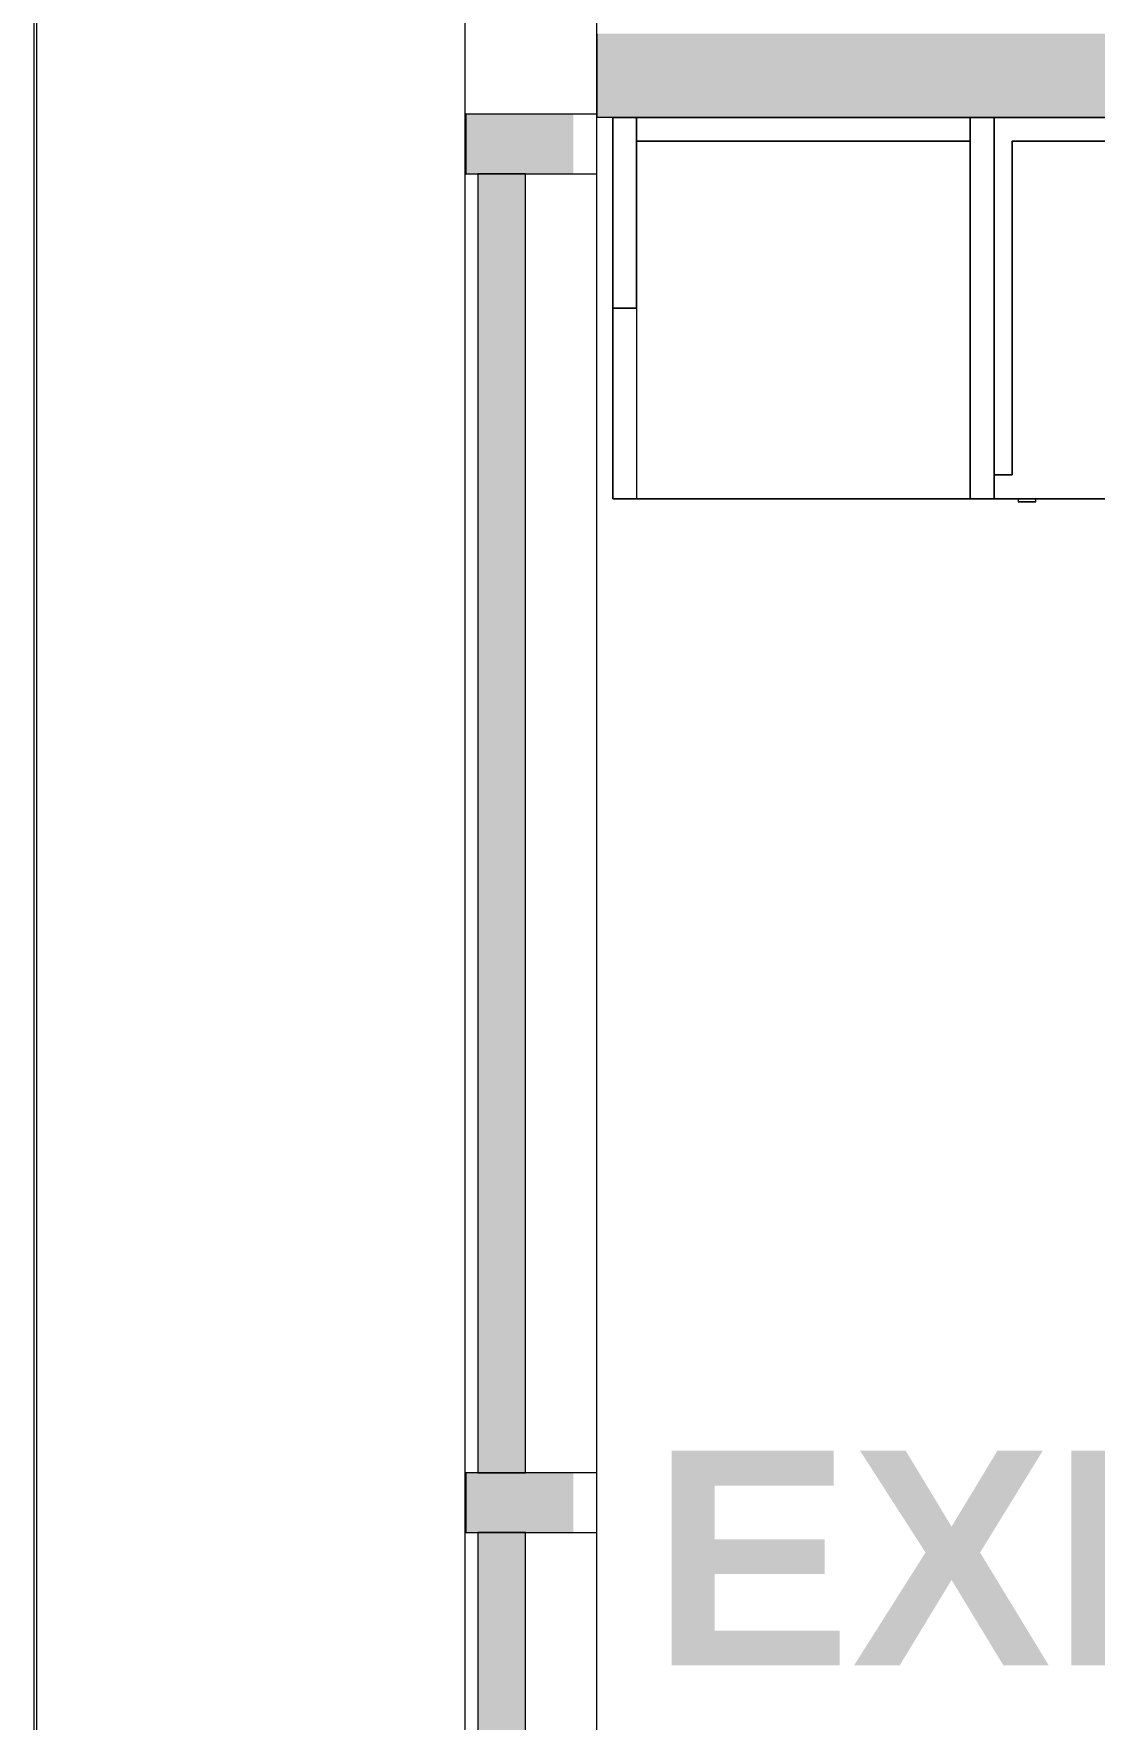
# Model space of a CAD drawing. Header units: inches. Extents: x 385 to 2249, y -1773 to -36.
# Drawn here: x 392.3 to 436.8, y -764 to -693.3 of the extents above; entities that cross this region are included whole.
import ezdxf

# ---------------------------------------------------------------- set-up
doc = ezdxf.new("R2010")
doc.units = ezdxf.units.IN
doc.header["$MEASUREMENT"] = 0
for name, color, linetype, lineweight in [('A-AREA-IDEN', 2, 'Continuous', 9), ('A-DETL', 90, 'Continuous', 9), ('A-DETL-THIN', 151, 'Continuous', 9), ('A-GLAZ-CURT', 52, 'Continuous', 13), ('A-GLAZ-CWMG', 51, 'Continuous', 13), ('A-WALL', 113, 'Continuous', 13), ('A-WALL-PATT', 111, 'Continuous', 13), ('I-FURN', 30, 'Continuous', 9), ('I-FURN-PNLS', 30, 'Continuous', 9), ('I-WALL', 2, 'Continuous', 13)]:
    doc.layers.add(name, color=color, linetype=linetype, lineweight=lineweight)
doc.styles.add('Swis721 Lt BT_B', font='', dxfattribs={"height": 9})
doc.styles.get('Swis721 Lt BT_B').set_extended_font_data('Swis721 Lt BT', bold=True)

# ---------------------------------------------------------------- blocks, each defined once
blk = doc.blocks.new('System Panel - Glazed 2-5453546-Level 7 POWER _ SIGNAL')
at = {"layer": 'A-GLAZ-CURT', "lineweight": 9}
blk.add_hatch(color=7, dxfattribs=at).paths.add_polyline_path([(-27.25, 2.25), (-27.25, 0.25), (27.25, 0.25), (27.25, 2.25), (7.924, 2.25)], flags=0)
at = {"layer": 'A-GLAZ-CURT', "color": 8, "lineweight": 20}
for p, q in [((27.25, 2.25), (-27.25, 2.25)), ((-27.25, 2.25), (-27.25, 0.25)), ((27.25, 0.25), (27.25, 2.25)), ((-27.25, 0.25), (27.25, 0.25))]:
    blk.add_line(p, q, dxfattribs=at)
blk = doc.blocks.new('Rectangular Mullion - 2_5_ x 5_ rectangular-5019623-Level 7 POWER _ SIGNAL')
at = {"layer": 'A-GLAZ-CWMG', "lineweight": 9}
blk.add_hatch(color=7, dxfattribs=at).paths.add_polyline_path([(0, 1.761), (0, -2.75), (-2.5, -2.75), (-2.5, 1.757), (-1.228, 1.759)], flags=0)
at = {"layer": 'A-GLAZ-CWMG', "color": 8, "lineweight": 20}
for p, q in [((-2.5, 2.75), (0, 2.75)), ((-2.5, -2.75), (-2.5, 2.75)), ((0, 2.75), (0, -2.75)), ((0, -2.75), (-2.5, -2.75))]:
    blk.add_line(p, q, dxfattribs=at)
blk = doc.blocks.new('System Panel - Glazed 2-5026264-Level 7 POWER _ SIGNAL')
at = {"layer": 'A-GLAZ-CURT', "lineweight": 9}
blk.add_hatch(color=7, dxfattribs=at).paths.add_polyline_path([(28.75, 0.25), (28.75, 2.25), (-28.75, 2.25), (-28.75, 0.25), (22.845, 0.25)], flags=0)
at = {"layer": 'A-GLAZ-CURT', "color": 8, "lineweight": 20}
for p, q in [((28.75, 2.25), (-28.75, 2.25)), ((-28.75, 2.25), (-28.75, 0.25)), ((28.75, 0.25), (28.75, 2.25)), ((-28.75, 0.25), (28.75, 0.25))]:
    blk.add_line(p, q, dxfattribs=at)
blk = doc.blocks.new('Walls 63 - Walls 3-5097518-Level 7 POWER _ SIGNAL')
at = {"layer": 'A-WALL', "lineweight": 9}
for p, q in [((40.357, -1605.912), (40.357, -2559.916)), ((58.337, -2559.916), (58.337, -2085.83))]:
    blk.add_line(p, q, dxfattribs=at)
blk = doc.blocks.new('Zira Wksta 11 - Type 2-5323181-Level 7 POWER _ SIGNAL')
at = {"layer": 'I-FURN-PNLS'}
for p, q in [((0, 88), (-16, 88)), ((-16, 88), (-16, 72)), ((-16, 72), (-16, 88)), ((-16, 88), (0, 88)), ((-16, 87), (-16, 88)), ((-16, 88), (-16, 87)), ((-8, 88), (-16, 88)), ((-8, 88), (-16, 88)), ((0, 88), (-16, 88)), ((-16, 88), (-16, 72)), ((-16, 72), (-16, 88)), ((-16, 88), (0, 88)), ((-8, 88), (0, 88)), ((0, 88), (-8, 88)), ((-8, 87), (-8, 88)), ((-8, 88), (-8, 87)), ((0, 88), (-8, 88)), ((0, 88), (-8, 88)), ((0, 72), (0, 88)), ((0, 88), (0, 72)), ((0, 88), (0, 87)), ((0, 88), (0, 87)), ((0, 72), (0, 88)), ((0, 88), (0, 72)), ((0, 72), (0, 88)), ((0, 88), (0, 72)), ((-16, 73), (-16, 87)), ((-16, 87), (-16, 73)), ((-8, 87), (-16, 87)), ((-8, 87), (-16, 87)), ((-16, 72), (-16, 87)), ((-16, 87), (-16, 72)), ((-1, 87), (-8, 87)), ((-1, 87), (-8, 87)), ((-8, 87), (0, 87)), ((0, 87), (-8, 87)), ((-1, 73), (-1, 87)), ((-1, 87), (-1, 73)), ((0, 87), (-1, 87)), ((-1, 87), (-1, 73)), ((-1, 73), (-1, 87)), ((-1, 87), (0, 87)), ((0, 73), (0, 87)), ((0, 87), (0, 73)), ((-16, 73), (-1, 73)), ((-1, 73), (-16, 73)), ((0, 73), (-16, 73)), ((-16, 73), (-16, 72)), ((-16, 72), (-16, 73)), ((-16, 73), (0, 73)), ((-1, 73), (0, 73)), ((0, 73), (-1, 73)), ((0, 72), (0, 73)), ((0, 73), (0, 72)), ((-16, 72), (0, 72)), ((0, 72), (-16, 72)), ((-16, 72), (-15, 72)), ((-15, 72), (-16, 72)), ((-16, 72), (-15, 72)), ((-15, 72), (-16, 72)), ((-16, 72), (0, 72)), ((-15, 72), (-16, 72)), ((-16, 36), (-16, 72)), ((-16, 72), (0, 72)), ((0, 72), (-16, 72)), ((-16, 72), (-16, 36)), ((-16, 36), (-16, 72)), ((-16, 72), (0, 72)), ((-15, 72), (0, 72)), ((0, 72), (-15, 72)), ((-15, 72), (0, 72)), ((0, 72), (-15, 72)), ((0, 72), (-15, 72)), ((0, 72), (-15, 72)), ((-15, 72), (-15, 71.25)), ((-15, 71.25), (-15, 72)), ((-15, 72), (0, 72)), ((0, 72), (0, 36)), ((0, 36), (0, 72)), ((0, 72), (0, 36)), ((0, 36), (0, 72)), ((0, 72), (0, 36)), ((-16, 71), (-16.125, 71)), ((-16.125, 71), (-16.125, 70.89)), ((-16.125, 70.25), (-16.125, 71)), ((-16.125, 70.89), (-16.125, 70.36)), ((-16, 71), (-16, 70.625)), ((-16, 70.95), (-16, 71)), ((-16, 70.89), (-16, 70.95)), ((-16, 70.813), (-16, 70.89)), ((-16, 70.722), (-16, 70.813)), ((-16, 70.528), (-16, 70.722)), ((-15, 71.25), (-1, 71.25)), ((-1, 71.25), (-15, 71.25)), ((-1, 71.25), (-1, 56.5)), ((-1, 56.5), (-1, 71.25)), ((-16.125, 70.36), (-16.125, 70.25)), ((-16.125, 70.25), (-16, 70.25)), ((-16, 70.625), (-16, 70.25)), ((-16, 70.438), (-16, 70.528)), ((-16, 70.36), (-16, 70.438)), ((-16, 70.3), (-16, 70.36)), ((-16, 70.25), (-16, 70.3))]:
    blk.add_line(p, q, dxfattribs=at)
blk = doc.blocks.new('Zira Wksta 11 - Type 2-V12-Level 7 POWER _ SIGNAL')
at = {"layer": 'I-FURN-PNLS'}
for p, q in [((0, -72), (0, -36)), ((0, -72), (0, -36)), ((0, -36), (0, -72)), ((0, -72), (0, -36)), ((0, -36), (0, -72)), ((0, -72), (0, -88)), ((0, -88), (0, -72)), ((0, -73), (0, -72)), ((0, -72), (0, -73)), ((0, -72), (0, -88)), ((0, -88), (0, -72)), ((0, -88), (0, -72)), ((0, -72), (0, -88)), ((0, -87), (0, -73)), ((0, -73), (0, -87)), ((0, -87), (0, -88)), ((0, -87), (0, -88))]:
    blk.add_line(p, q, dxfattribs=at)

msp = doc.modelspace()

# ---------------------------------------------------------------- hatches: boundary and pattern name
at = {"layer": 'A-WALL-PATT', "lineweight": 9}
msp.add_hatch(color=7, dxfattribs=at).paths.add_polyline_path([(535.194, -696.769), (558.916, -696.769), (558.916, -693.269), (415.974, -693.269), (415.974, -696.769), (527.678, -696.769)], flags=0)

# ---------------------------------------------------------------- linework, layer by layer
at = {"layer": 'A-DETL', "lineweight": 13}
msp.add_line((415.974, -1064.141), (415.974, -114.141), dxfattribs=at)
at = {"layer": 'A-DETL-THIN'}
msp.add_line((392.35, -77.054), (392.35, -1103.054), dxfattribs=at)
at = {"layer": 'I-WALL', "color": 8, "lineweight": 20}
for p, q in [((415.974, -693.269), (415.974, -696.769)), ((415.974, -696.769), (558.916, -696.769))]:
    msp.add_line(p, q, dxfattribs=at)

# ---------------------------------------------------------------- block references
at = {"layer": 'A-GLAZ-CURT', "lineweight": 9, "rotation": 89.9999999999994}
for name, p in [('System Panel - Glazed 2-5453546-Level 7 POWER _ SIGNAL', (413.224, -726.391)), ('System Panel - Glazed 2-5026264-Level 7 POWER _ SIGNAL', (413.224, -784.891))]:
    msp.add_blockref(name, p, dxfattribs=at)
at = {"layer": 'A-GLAZ-CWMG', "lineweight": 9, "extrusion": (0, 0, -1), "rotation": 90.0000000000006}
for p in [(-413.224, -696.641), (-413.224, -753.641)]:
    msp.add_blockref('Rectangular Mullion - 2_5_ x 5_ rectangular-5019623-Level 7 POWER _ SIGNAL', p, dxfattribs=at)
at = {"layer": 'A-WALL', "lineweight": 9}
msp.add_blockref('Walls 63 - Walls 3-5097518-Level 7 POWER _ SIGNAL', (352.109, 1493.026), dxfattribs=at)
at = {"layer": 'I-FURN'}
for name, rotation in [('Zira Wksta 11 - Type 2-V12-Level 7 POWER _ SIGNAL', 269.9999999999999), ('Zira Wksta 11 - Type 2-5323181-Level 7 POWER _ SIGNAL', 89.9999999999999)]:
    msp.add_blockref(name, (504.638, -696.778), dxfattribs=dict(at, rotation=rotation))

# ---------------------------------------------------------------- texts
at = {"layer": 'A-AREA-IDEN', "insert": (418.267, -752.715), "char_height": 9, "width": 68.175, "attachment_point": 1, "style": 'Swis721 Lt BT_B'}
msp.add_mtext('EXISTING', dxfattribs=at)

doc.saveas('drawing.dxf')
